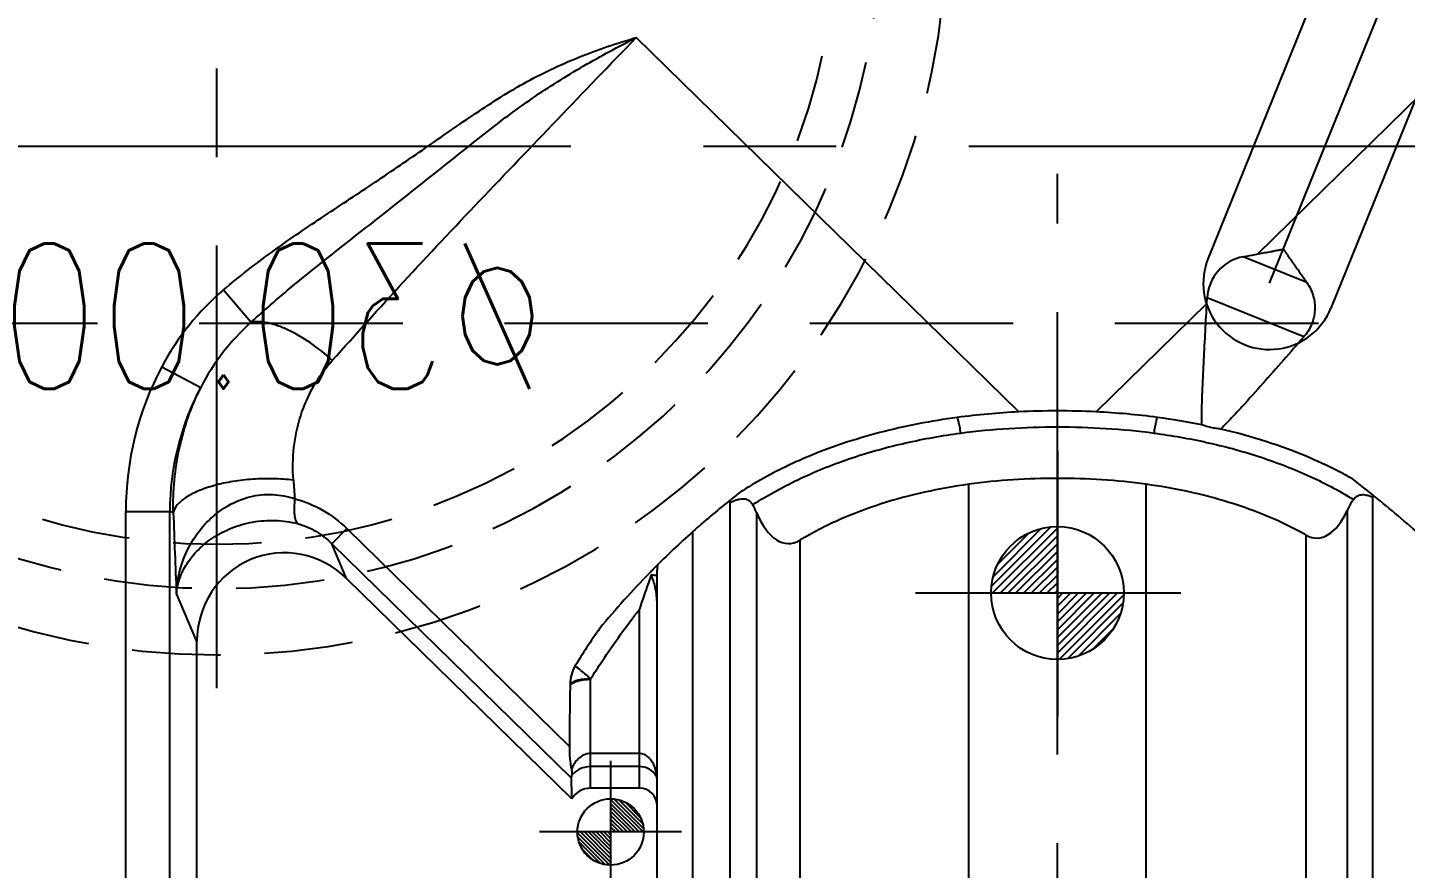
# Model space of a CAD drawing. Header units: millimetres. Extents: x 23075 to 24509, y -21593 to -20579.
# Drawn here: x 23694.88 to 23726.02, y -20861.21 to -20842.21 of the extents above; entities that cross this region are included whole.
import ezdxf

# ---------------------------------------------------------------- set-up
doc = ezdxf.new("R2010")
doc.units = ezdxf.units.MM
doc.header["$LTSCALE"] = 8
for name, pattern in [('CENTER', [2, 1.25, -0.25, 0.25, -0.25]), ('CENTER2', [1.125, 0.75, -0.125, 0.125, -0.125]), ('HIDDEN', [0.375, 0.25, -0.125])]:
    doc.linetypes.add(name, pattern=pattern)
for name, color, linetype in [('Cav-cor', 30, 'Continuous'), ('CL', 1, 'Continuous'), ('PIN', 5, 'Continuous'), ('SP', 3, 'Continuous'), ('WT', 4, 'Continuous')]:
    doc.layers.add(name, color=color, linetype=linetype)
doc.styles.get("Standard").update_dxf_attribs({"font": 'txt.shx', "width": 0.8, "bigfont": 'chineset.shx'})

# ---------------------------------------------------------------- blocks, each defined once
blk = doc.blocks.new('20160826.095208')
at = {"layer": 'SP', "linetype": 'CENTER'}
blk.add_line((0, -17.25), (0, 17.25), dxfattribs=at)
at = {"layer": 'SP', "linetype": 'HIDDEN'}
for radius in [16.5, 15, 14]:
    blk.add_circle((0, 0), radius, dxfattribs=at)
at = {"layer": 'SP', "color": 6, "insert": (-1.275, -8.844), "char_height": 3.2812, "attachment_point": 5}
blk.add_mtext('Ø30.00', dxfattribs=at)

msp = doc.modelspace()

# ---------------------------------------------------------------- hatches: boundary and pattern name
at = {"layer": 'PIN', "linetype": 'Continuous'}
h = msp.add_hatch(dxfattribs=at)
h.set_pattern_fill('ANSI31', color=3, angle=270, style=0)
h.set_pattern_definition([(225, (23923.43851, -20840.74538), (-0.08838835, 0.08838835), [])])
h.paths.add_polyline_path([(23718.156, -20854.985), (23716.656, -20854.985, -0.414214), (23718.156, -20853.485)])
h.paths.add_polyline_path([(23718.156, -20856.485), (23718.156, -20854.985), (23719.656, -20854.985, -0.414214)])
h = msp.add_hatch(dxfattribs=at)
h.set_pattern_fill('ANSI31', color=211, scale=0.5, angle=270, style=0)
h.set_pattern_definition([(315, (23605.415476, -20853.26524), (0.044194174, 0.044194174), [])])
h.paths.add_polyline_path([(23708.056, -20860.385), (23708.806, -20860.385, 0.414214), (23708.056, -20859.635)])
h.paths.add_polyline_path([(23708.056, -20861.135), (23708.056, -20860.385), (23707.306, -20860.385, 0.414214)])

# ---------------------------------------------------------------- linework, layer by layer
at = {"layer": 'Cav-cor', "color": 241}
for p, q in [((23722.952, -20847.984), (23728.46, -20834.385)), ((23725.829, -20836.885), (23721.562, -20847.421)), ((23724.342, -20848.547), (23729.066, -20836.885)), ((23717.281, -20850.893), (23708.637, -20842.435)), ((23722.677, -20847.326), (23727.676, -20842.435)), ((23722.356, -20847.386), (23722.702, -20847.321)), ((23723.794, -20847.969), (23722.356, -20847.386)), ((23699.308, -20848.134), (23699.93, -20848.868)), ((23719.032, -20850.893), (23721.534, -20848.444)), ((23721.527, -20848.577), (23721.541, -20848.316)), ((23723.725, -20849.2), (23721.541, -20848.316)), ((23697.911, -20849.872), (23698.79, -20850.339)), ((23716.156, -20861.456), (23716.156, -20852.528)), ((23720.161, -20861.456), (23720.161, -20852.528)), ((23725.311, -20852.792), (23725.285, -20852.77)), ((23725.285, -20861.825), (23725.285, -20852.783)), ((23710.756, -20852.888), (23710.727, -20852.912)), ((23710.756, -20861.776), (23710.756, -20852.892)), ((23724.713, -20861.901), (23724.713, -20853.109)), ((23697.098, -20874.979), (23697.098, -20853.141)), ((23697.098, -20853.141), (23698.094, -20853.141)), ((23698.094, -20874.979), (23698.094, -20853.141)), ((23698.171, -20853.173), (23698.094, -20853.141)), ((23711.353, -20853.163), (23711.353, -20861.879)), ((23702.094, -20853.529), (23701.756, -20853.874)), ((23702.094, -20853.529), (23707.126, -20858.452)), ((23709.915, -20869.59), (23709.915, -20853.597)), ((23723.778, -20861.624), (23723.778, -20853.677)), ((23702.09, -20854.66), (23701.756, -20853.874)), ((23701.756, -20853.874), (23707.163, -20859.163)), ((23712.333, -20853.794), (23712.333, -20861.641)), ((23707.176, -20859.636), (23702.09, -20854.66)), ((23709.111, -20870.901), (23709.111, -20854.494)), ((23698.704, -20856.083), (23698.242, -20854.996)), ((23708.709, -20859.395), (23708.709, -20855.352)), ((23698.704, -20874.369), (23698.704, -20856.083)), ((23707.604, -20859.395), (23707.604, -20856.943)), ((23708.709, -20858.613), (23707.604, -20858.613)), ((23708.709, -20858.909), (23707.604, -20858.909)), ((23708.709, -20859.395), (23707.604, -20859.395))]:
    msp.add_line(p, q, dxfattribs=at)
for centre, radius, start, end in [((23722.95, -20847.985), 1.498, 157.9502, 337.9502), ((23722.54, -20848.369), 1, 100.6102, 176.9502), ((23703.131, -20852.638), 5.907, 130.3287, 152.0879), ((23703.384, -20852.719), 5.173, 131.8855, 152.611), ((23704.069, -20853.141), 6.972, 152.0454, 180.0056), ((23704.062, -20853.138), 5.968, 152.0374, 180.0374), ((23718.061, -20867.299), 16.424, 92.7211, 97.5845), ((23718.156, -20869.193), 18.322, 87.2617, 92.738), ((23718.278, -20867.01), 16.135, 82.3719, 87.3226), ((23718.42, -20865.971), 15.086, 78.5193, 82.383), ((23902.121, -20837.038), 201.824, 184.37527, 184.4958), ((23703.888, -20879.312), 34.092, 51.1255, 52.1122), ((23723.226, -20868.541), 20.012, 127.7095, 128.5417), ((23704.019, -20879.151), 33.885, 48.6673, 51.0693), ((23723.11, -20868.398), 19.829, 128.6472, 131.7164), ((24062.897, -20839.955), 364.965, 182.07548, 182.36186), ((23723.019, -20868.295), 19.691, 131.7178, 135.2208), ((23723.125, -20868.395), 19.837, 135.6737, 140.5413), ((23723.028, -20868.303), 19.703, 135.4532, 135.6676), ((23723.024, -20868.3), 19.698, 135.2208, 135.4532), ((23718.532, -20863.426), 13.165, 144.5414, 148.9671), ((23797.148, -20858.662), 90.022, 178.98502, 179.86594), ((23709.439, -20857.109), 2.3, 178.4185, 178.9708), ((23709.208, -20856.942), 1.604, 179.3895, 180.0146)]:
    msp.add_arc(centre, radius, start, end, dxfattribs=at)
for centre, major_axis, ratio, start_param, end_param in [((23724.018, -20851.457), (0, 2.286), 0.43956, -3.38223, -2.378156), ((23712.078, -20851.582), (0, 2.286), 0.43956, -3.948543, -2.88541), ((23700.712, -20856.119), (-0.802, 1.886), 0.975885, -1.167619, 1.160068), ((23707.604, -20861.914), (-0.364, 8.991), 0.038491, 1.258278, 1.313015), ((23707.604, -20859.902), (0, 0.507), 0.991645, 0, 1.017467), ((23708.709, -20859.801), (0, 0.405), 0.991645, -1.570796, 0)]:
    msp.add_ellipse(centre, major_axis=major_axis, ratio=ratio, start_param=start_param, end_param=end_param, dxfattribs=at)
for points, knots in [([(23699.308, -20848.134), (23699.657, -20847.838), (23700.2, -20847.416), (23700.949, -20846.89), (23701.519, -20846.507), (23702.093, -20846.129), (23702.856, -20845.623), (23703.613, -20845.107), (23704.365, -20844.585), (23705.119, -20844.065), (23705.89, -20843.568), (23706.704, -20843.148), (23707.545, -20842.782), (23708.196, -20842.559), (23708.637, -20842.435)], [0, 0, 0, 0, 0.124981, 0.187481, 0.249982, 0.312482, 0.374982, 0.499981, 0.562481, 0.62498, 0.749975, 0.812473, 0.875004, 1, 1, 1, 1]), ([(23699.93, -20848.868), (23700.261, -20848.564), (23700.943, -20847.976), (23702.004, -20847.138), (23703.072, -20846.305), (23703.957, -20845.601), (23704.665, -20845.036), (23705.373, -20844.471), (23706.097, -20843.925), (23706.855, -20843.427), (23707.632, -20842.96), (23708.231, -20842.637), (23708.637, -20842.435)], [0, 0, 0, 0, 0.124286, 0.248833, 0.373716, 0.498852, 0.561467, 0.624099, 0.749367, 0.812, 0.874654, 1, 1, 1, 1]), ([(23701.766, -20849.729), (23702.298, -20849.135), (23703.394, -20847.92), (23705.101, -20846.111), (23706.863, -20844.278), (23708.04, -20843.045), (23708.637, -20842.435)], [0, 0, 0, 0, 0.238838, 0.489859, 0.744463, 1, 1, 1, 1]), ([(23722.702, -20847.321), (23722.749, -20847.312), (23722.819, -20847.299), (23722.913, -20847.282), (23722.983, -20847.269), (23723.053, -20847.255), (23723.112, -20847.244), (23723.159, -20847.236), (23723.194, -20847.229), (23723.223, -20847.224), (23723.246, -20847.22), (23723.258, -20847.218), (23723.263, -20847.216)], [0, 0, 0, 0, 0.250354, 0.375529, 0.500703, 0.625874, 0.751043, 0.813626, 0.876208, 0.938787, 0.970052, 1, 1, 1, 1]), ([(23723.263, -20847.216), (23723.26, -20847.217), (23723.27, -20847.225), (23723.273, -20847.231), (23723.279, -20847.239), (23723.286, -20847.249), (23723.295, -20847.261), (23723.303, -20847.273), (23723.314, -20847.288), (23723.328, -20847.308), (23723.345, -20847.332), (23723.367, -20847.363), (23723.395, -20847.402), (23723.428, -20847.45), (23723.462, -20847.497), (23723.495, -20847.544), (23723.539, -20847.607), (23723.595, -20847.686), (23723.661, -20847.78), (23723.728, -20847.874), (23723.772, -20847.937), (23723.794, -20847.969)], [0, 0, 0, 0, 0.012279, 0.020142, 0.027984, 0.043691, 0.059394, 0.075096, 0.090798, 0.122199, 0.153597, 0.184992, 0.247774, 0.310542, 0.373297, 0.436038, 0.498764, 0.624169, 0.749511, 0.874788, 1, 1, 1, 1]), ([(23723.794, -20847.969), (23723.858, -20848.059), (23723.955, -20848.262), (23723.992, -20848.597), (23723.917, -20848.926), (23723.798, -20849.117), (23723.725, -20849.2)], [0, 0, 0, 0, 0.249567, 0.499281, 0.749437, 1, 1, 1, 1]), ([(23721.423, -20851.187), (23721.418, -20851.078), (23721.419, -20850.861), (23721.429, -20850.535), (23721.443, -20850.209), (23721.464, -20849.774), (23721.492, -20849.23), (23721.516, -20848.794), (23721.527, -20848.577)], [0, 0, 0, 0, 0.124757, 0.249613, 0.374536, 0.499523, 0.749673, 1, 1, 1, 1]), ([(23701.766, -20849.729), (23701.611, -20849.587), (23701.293, -20849.333), (23700.869, -20849.081), (23700.538, -20848.943), (23700.315, -20848.879), (23700.114, -20848.85), (23699.987, -20848.857), (23699.93, -20848.868)], [0, 0, 0, 0, 0.303423, 0.58327, 0.707694, 0.819056, 0.916381, 1, 1, 1, 1]), ([(23723.725, -20849.2), (23723.571, -20849.376), (23723.263, -20849.727), (23722.799, -20850.252), (23722.411, -20850.687), (23722.094, -20851.031), (23721.933, -20851.199), (23721.849, -20851.28)], [0, 0, 0, 0, 0.250001, 0.500002, 0.750004, 0.875006, 1, 1, 1, 1]), ([(23700.886, -20852.435), (23700.867, -20852.189), (23700.874, -20851.696), (23701.027, -20850.975), (23701.32, -20850.305), (23701.604, -20849.909), (23701.766, -20849.729)], [0, 0, 0, 0, 0.253574, 0.503381, 0.751474, 1, 1, 1, 1]), ([(23698.171, -20853.173), (23698.16, -20852.684), (23698.253, -20851.704), (23698.576, -20850.774), (23698.79, -20850.339)], [0, 0, 0, 0, 0.502111, 1, 1, 1, 1]), ([(23715.893, -20851.018), (23715.303, -20851.097), (23714.132, -20851.323), (23712.997, -20851.699), (23712.451, -20851.933)], [0, 0, 0, 0, 0.500446, 1, 1, 1, 1]), ([(23715.971, -20851.372), (23715.964, -20851.326), (23715.953, -20851.259), (23715.937, -20851.175), (23715.926, -20851.124), (23715.917, -20851.082), (23715.908, -20851.051), (23715.901, -20851.031), (23715.896, -20851.02), (23715.893, -20851.018)], [0, 0, 0, 0, 0.391406, 0.558682, 0.702518, 0.820277, 0.909891, 0.969785, 1, 1, 1, 1]), ([(23715.971, -20851.372), (23716.695, -20851.276), (23718.156, -20851.185), (23719.618, -20851.276), (23720.342, -20851.372)], [0, 0, 0, 0, 0.5, 1, 1, 1, 1]), ([(23720.342, -20851.372), (23720.349, -20851.326), (23720.36, -20851.259), (23720.376, -20851.175), (23720.387, -20851.124), (23720.396, -20851.083), (23720.405, -20851.051), (23720.412, -20851.031), (23720.417, -20851.02), (23720.42, -20851.018)], [0, 0, 0, 0, 0.391489, 0.55878, 0.702617, 0.820364, 0.909956, 0.96982, 1, 1, 1, 1]), ([(23721.849, -20851.28), (23721.814, -20851.275), (23721.738, -20851.268), (23721.623, -20851.249), (23721.516, -20851.22), (23721.451, -20851.196), (23721.423, -20851.187)], [0, 0, 0, 0, 0.240828, 0.525225, 0.797768, 1, 1, 1, 1]), ([(23711.269, -20852.991), (23711.617, -20852.769), (23712.348, -20852.369), (23713.511, -20851.908), (23714.725, -20851.574), (23715.554, -20851.428), (23715.971, -20851.372)], [0, 0, 0, 0, 0.247327, 0.496846, 0.747934, 1, 1, 1, 1]), ([(23720.342, -20851.372), (23720.739, -20851.426), (23721.53, -20851.563), (23722.691, -20851.874), (23723.807, -20852.299), (23724.512, -20852.666), (23724.849, -20852.87)], [0, 0, 0, 0, 0.251923, 0.502931, 0.752476, 1, 1, 1, 1]), ([(23712.451, -20851.933), (23712.323, -20851.988), (23711.819, -20852.215), (23711.333, -20852.484), (23710.985, -20852.709)], [0, 0, 0, 0, 0.250632, 1, 1, 1, 1]), ([(23724.825, -20852.406), (23724.747, -20852.362), (23724.432, -20852.191), (23724.108, -20852.038), (23723.861, -20851.933)], [0, 0, 0, 0, 0.24969, 1, 1, 1, 1]), ([(23700.886, -20852.435), (23700.737, -20852.418), (23700.432, -20852.398), (23699.975, -20852.408), (23699.528, -20852.458), (23699.114, -20852.545), (23698.755, -20852.663), (23698.504, -20852.789), (23698.348, -20852.904), (23698.241, -20853.011), (23698.185, -20853.108), (23698.171, -20853.173)], [0, 0, 0, 0, 0.152156, 0.308963, 0.46325, 0.608036, 0.737142, 0.845915, 0.892005, 0.932636, 1, 1, 1, 1]), ([(23720.161, -20852.528), (23719.829, -20852.482), (23719.163, -20852.416), (23718.158, -20852.385), (23717.154, -20852.416), (23716.487, -20852.482), (23716.156, -20852.528)], [0, 0, 0, 0, 0.249877, 0.499999, 0.750122, 1, 1, 1, 1]), ([(23698.242, -20854.996), (23698.256, -20854.686), (23698.406, -20854.055), (23698.878, -20853.381), (23699.415, -20852.984), (23699.897, -20852.789), (23700.416, -20852.734), (23700.758, -20852.802), (23700.919, -20852.858)], [0, 0, 0, 0, 0.23553, 0.480559, 0.608549, 0.739282, 0.870734, 1, 1, 1, 1]), ([(23716.156, -20852.528), (23715.819, -20852.574), (23715.149, -20852.693), (23714.166, -20852.956), (23713.219, -20853.314), (23712.62, -20853.622), (23712.333, -20853.794)], [0, 0, 0, 0, 0.251873, 0.502843, 0.752402, 1, 1, 1, 1]), ([(23723.778, -20853.677), (23723.503, -20853.524), (23722.932, -20853.247), (23721.735, -20852.814), (23720.794, -20852.616), (23720.161, -20852.528)], [0, 0, 0, 0, 0.247949, 0.497652, 1, 1, 1, 1]), ([(23725.285, -20852.824), (23725.247, -20852.808), (23725.17, -20852.782), (23725.051, -20852.763), (23724.932, -20852.786), (23724.872, -20852.839), (23724.849, -20852.87)], [0, 0, 0, 0, 0.259877, 0.514482, 0.758771, 1, 1, 1, 1]), ([(23700.919, -20852.858), (23700.911, -20852.922), (23700.901, -20853.041), (23700.905, -20853.202), (23700.926, -20853.327), (23700.958, -20853.395), (23700.978, -20853.417)], [0, 0, 0, 0, 0.336628, 0.620449, 0.841722, 1, 1, 1, 1]), ([(23700.919, -20852.858), (23701.136, -20852.914), (23701.564, -20853.088), (23701.93, -20853.368), (23702.094, -20853.529)], [0, 0, 0, 0, 0.494118, 1, 1, 1, 1]), ([(23711.269, -20852.991), (23711.257, -20852.971), (23711.231, -20852.933), (23711.176, -20852.889), (23711.11, -20852.865), (23711.039, -20852.86), (23710.967, -20852.87), (23710.871, -20852.896), (23710.801, -20852.926), (23710.756, -20852.948)], [0, 0, 0, 0, 0.121484, 0.240077, 0.359104, 0.481447, 0.607901, 0.737243, 1, 1, 1, 1]), ([(23724.849, -20852.87), (23724.836, -20852.889), (23724.784, -20852.965), (23724.741, -20853.046), (23724.713, -20853.109)], [0, 0, 0, 0, 0.251489, 1, 1, 1, 1]), ([(23698.242, -20854.996), (23698.253, -20854.879), (23698.307, -20854.643), (23698.474, -20854.307), (23698.728, -20853.995), (23699.066, -20853.721), (23699.485, -20853.503), (23699.966, -20853.366), (23700.476, -20853.328), (23700.816, -20853.375), (23700.978, -20853.417)], [0, 0, 0, 0, 0.099178, 0.203333, 0.315214, 0.437003, 0.569752, 0.712008, 0.858252, 1, 1, 1, 1]), ([(23700.978, -20853.417), (23701.123, -20853.455), (23701.406, -20853.575), (23701.647, -20853.765), (23701.756, -20853.874)], [0, 0, 0, 0, 0.49205, 1, 1, 1, 1]), ([(23709.111, -20854.494), (23709.111, -20854.48), (23709.113, -20854.427), (23709.12, -20854.375), (23709.129, -20854.337)], [0, 0, 0, 0, 0.259548, 1, 1, 1, 1]), ([(23708.976, -20854.576), (23708.953, -20854.636), (23708.859, -20854.893), (23708.772, -20855.152), (23708.709, -20855.352)], [0, 0, 0, 0, 0.236186, 1, 1, 1, 1]), ([(23709.042, -20854.587), (23709.037, -20854.586), (23709.015, -20854.581), (23708.992, -20854.578), (23708.976, -20854.576)], [0, 0, 0, 0, 0.257007, 1, 1, 1, 1]), ([(23709.014, -20854.672), (23709.011, -20854.664), (23709, -20854.631), (23708.987, -20854.599), (23708.976, -20854.576)], [0, 0, 0, 0, 0.257616, 1, 1, 1, 1]), ([(23709.111, -20855.324), (23709.111, -20855.203), (23709.096, -20854.982), (23709.047, -20854.766), (23709.014, -20854.672)], [0, 0, 0, 0, 0.548664, 1, 1, 1, 1]), ([(23709.111, -20854.606), (23709.106, -20854.604), (23709.083, -20854.597), (23709.06, -20854.591), (23709.042, -20854.587)], [0, 0, 0, 0, 0.255592, 1, 1, 1, 1]), ([(23707.604, -20856.925), (23707.69, -20856.79), (23708.04, -20856.253), (23708.411, -20855.729), (23708.709, -20855.352)], [0, 0, 0, 0, 0.24935, 1, 1, 1, 1]), ([(23707.252, -20856.639), (23707.216, -20856.699), (23707.16, -20856.832), (23707.142, -20856.974), (23707.14, -20857.046)], [0, 0, 0, 0, 0.494369, 1, 1, 1, 1]), ([(23707.604, -20856.925), (23707.534, -20856.858), (23707.42, -20856.758), (23707.298, -20856.668), (23707.252, -20856.639)], [0, 0, 0, 0, 0.639116, 1, 1, 1, 1]), ([(23707.604, -20856.943), (23707.51, -20856.943), (23707.376, -20856.956), (23707.221, -20857.009), (23707.161, -20857.046), (23707.139, -20857.068)], [0, 0, 0, 0, 0.575508, 0.813372, 1, 1, 1, 1]), ([(23707.604, -20856.925), (23707.51, -20856.924), (23707.377, -20856.937), (23707.222, -20856.988), (23707.162, -20857.025), (23707.14, -20857.046)], [0, 0, 0, 0, 0.575875, 0.813631, 1, 1, 1, 1]), ([(23707.126, -20858.452), (23707.125, -20858.543), (23707.129, -20858.717), (23707.151, -20858.89), (23707.17, -20858.971)], [0, 0, 0, 0, 0.525988, 1, 1, 1, 1]), ([(23707.604, -20858.613), (23707.554, -20858.613), (23707.453, -20858.635), (23707.328, -20858.722), (23707.233, -20858.837), (23707.188, -20858.925), (23707.17, -20858.971)], [0, 0, 0, 0, 0.253924, 0.505298, 0.75372, 1, 1, 1, 1]), ([(23709.111, -20859.242), (23709.111, -20859.174), (23709.098, -20859.039), (23709.043, -20858.877), (23708.972, -20858.76), (23708.902, -20858.684), (23708.814, -20858.627), (23708.744, -20858.613), (23708.709, -20858.613)], [0, 0, 0, 0, 0.247615, 0.49577, 0.620721, 0.746352, 0.872831, 1, 1, 1, 1]), ([(23707.17, -20858.971), (23707.177, -20858.998), (23707.184, -20859.045), (23707.182, -20859.094), (23707.175, -20859.112)], [0, 0, 0, 0, 0.597836, 1, 1, 1, 1]), ([(23707.604, -20858.909), (23707.513, -20858.909), (23707.347, -20858.947), (23707.217, -20859.054), (23707.175, -20859.112)], [0, 0, 0, 0, 0.562606, 1, 1, 1, 1]), ([(23709.111, -20859.242), (23709.111, -20859.205), (23709.096, -20859.128), (23709.023, -20859.02), (23708.891, -20858.932), (23708.774, -20858.909), (23708.709, -20858.909)], [0, 0, 0, 0, 0.188961, 0.400165, 0.662407, 1, 1, 1, 1]), ([(23707.175, -20859.112), (23707.172, -20859.122), (23707.166, -20859.139), (23707.162, -20859.157), (23707.163, -20859.163)], [0, 0, 0, 0, 0.617737, 1, 1, 1, 1])]:
    msp.add_open_spline(points, degree=3, knots=knots, dxfattribs=at)
for points in [[(23723.861, -20851.933), (23723.213, -20851.656), (23722.535, -20851.442), (23721.849, -20851.28)], [(23711.353, -20853.163), (23711.328, -20853.104), (23711.3, -20853.047), (23711.269, -20852.991)]]:
    msp.add_open_spline(points, degree=3, dxfattribs=at)
at = {"layer": 'CL', "color": 6, "linetype": 'CENTER'}
msp.add_line((23718.156, -20874.638), (23718.156, -20845.516), dxfattribs=at)
at = {"layer": 'PIN', "color": 3, "linetype": 'CENTER2'}
for p, q in [((23718.156, -20851.775), (23718.156, -20858.195)), ((23714.947, -20854.985), (23721.366, -20854.985))]:
    msp.add_line(p, q, dxfattribs=at)
at = {"layer": 'PIN', "color": 211, "linetype": 'CENTER2'}
for p, q in [((23708.056, -20858.78), (23708.056, -20861.99)), ((23709.661, -20860.385), (23706.452, -20860.385))]:
    msp.add_line(p, q, dxfattribs=at)
at = {"layer": 'PIN', "color": 3, "linetype": 'Continuous'}
msp.add_circle((23718.156, -20854.985), 1.5, dxfattribs=at)
at = {"layer": 'PIN', "color": 211, "linetype": 'Continuous'}
msp.add_circle((23708.056, -20860.385), 0.75, dxfattribs=at)
at = {"layer": 'WT', "color": 125, "linetype": 'CENTER', "ltscale": 1.5}
msp.add_line((23572.156, -20844.885), (23757.156, -20844.885), dxfattribs=at)
at = {"layer": 'WT', "color": 125, "linetype": 'HIDDEN', "ltscale": 2.3}
msp.add_line((23602.156, -20848.885), (23757.156, -20848.885), dxfattribs=at)

# ---------------------------------------------------------------- block references
at = {"layer": 'SP', "xscale": -1}
msp.add_blockref('20160826.095208', (23699.156, -20839.885), dxfattribs=at)

doc.saveas('drawing.dxf')
